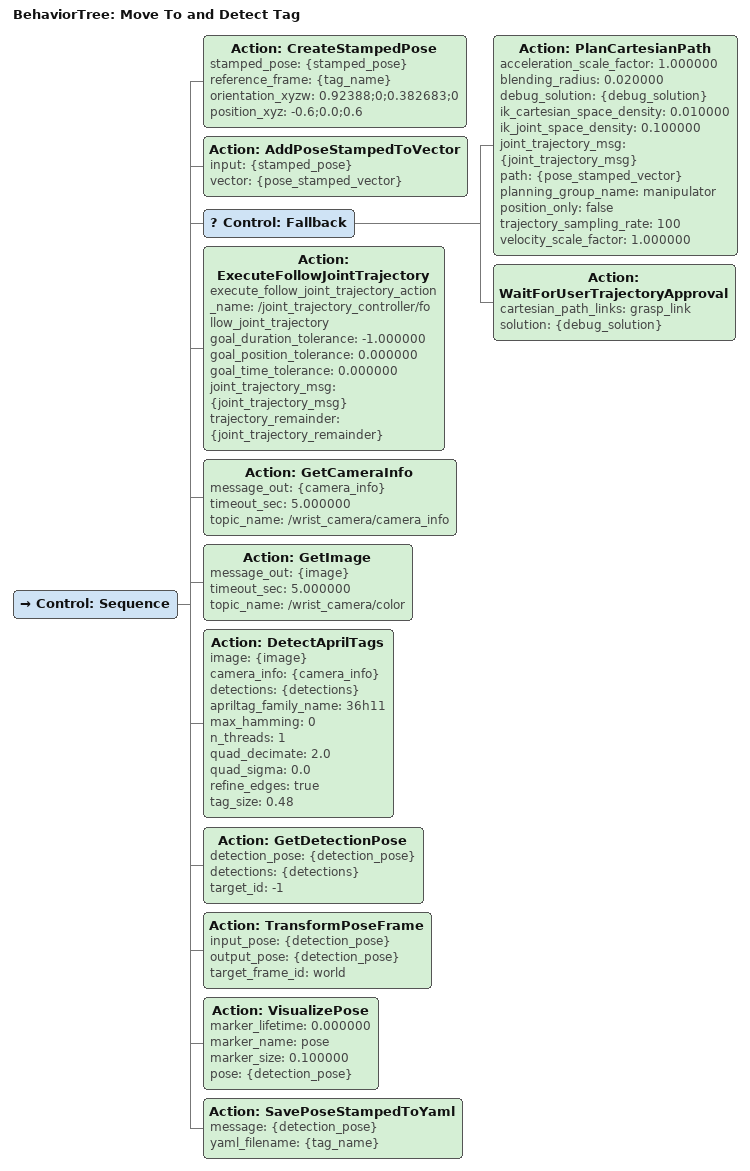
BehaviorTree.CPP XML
<?xml version="1.0" encoding="UTF-8" ?>
<root BTCPP_format="4" main_tree_to_execute="Move To and Detect Tag">
  <BehaviorTree ID="Move To and Detect Tag">
    <Control ID="Sequence">
      <Action
        ID="CreateStampedPose"
        stamped_pose="{stamped_pose}"
        reference_frame="{tag_name}"
        orientation_xyzw="0.92388;0;0.382683;0"
        position_xyz="-0.6;0.0;0.6"
      />
      <Action
        ID="AddPoseStampedToVector"
        input="{stamped_pose}"
        vector="{pose_stamped_vector}"
      />
      <Control ID="Fallback">
        <Action
          ID="PlanCartesianPath"
          acceleration_scale_factor="1.000000"
          blending_radius="0.020000"
          debug_solution="{debug_solution}"
          ik_cartesian_space_density="0.010000"
          ik_joint_space_density="0.100000"
          joint_trajectory_msg="{joint_trajectory_msg}"
          path="{pose_stamped_vector}"
          planning_group_name="manipulator"
          position_only="false"
          trajectory_sampling_rate="100"
          velocity_scale_factor="1.000000"
        />
        <Action
          ID="WaitForUserTrajectoryApproval"
          cartesian_path_links="grasp_link"
          solution="{debug_solution}"
        />
      </Control>
      <Action
        ID="ExecuteFollowJointTrajectory"
        execute_follow_joint_trajectory_action_name="/joint_trajectory_controller/follow_joint_trajectory"
        goal_duration_tolerance="-1.000000"
        goal_position_tolerance="0.000000"
        goal_time_tolerance="0.000000"
        joint_trajectory_msg="{joint_trajectory_msg}"
        trajectory_remainder="{joint_trajectory_remainder}"
      />
      <Action
        ID="GetCameraInfo"
        message_out="{camera_info}"
        timeout_sec="5.000000"
        topic_name="/wrist_camera/camera_info"
      />
      <Action
        ID="GetImage"
        message_out="{image}"
        timeout_sec="5.000000"
        topic_name="/wrist_camera/color"
      />
      <Action
        ID="DetectAprilTags"
        image="{image}"
        camera_info="{camera_info}"
        detections="{detections}"
        apriltag_family_name="36h11"
        max_hamming="0"
        n_threads="1"
        quad_decimate="2.0"
        quad_sigma="0.0"
        refine_edges="true"
        tag_size="0.48"
      />
      <Action
        ID="GetDetectionPose"
        detection_pose="{detection_pose}"
        detections="{detections}"
        target_id="-1"
      />
      <Action
        ID="TransformPoseFrame"
        input_pose="{detection_pose}"
        output_pose="{detection_pose}"
        target_frame_id="world"
      />
      <Action
        ID="VisualizePose"
        marker_lifetime="0.000000"
        marker_name="pose"
        marker_size="0.100000"
        pose="{detection_pose}"
      />
      <Action
        ID="SavePoseStampedToYaml"
        message="{detection_pose}"
        yaml_filename="{tag_name}"
      />
    </Control>
  </BehaviorTree>
</root>
